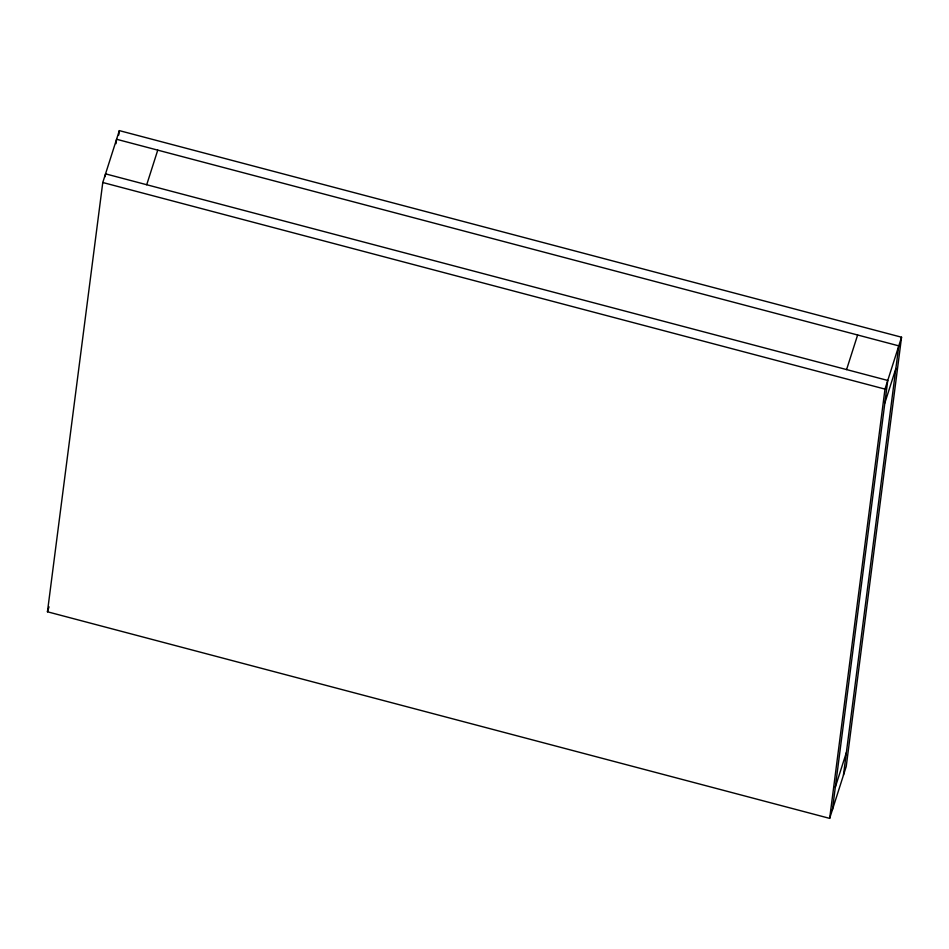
<?xml version="1.0" encoding="UTF-8"?>
<svg xmlns="http://www.w3.org/2000/svg" width="949" height="949" viewBox="0 0 949 949"><rect width="100%" height="100%" fill="white"/><g stroke="black" fill="none" stroke-linecap="round" stroke-linejoin="round"><path stroke-width="1.42" d="M47.45 611.785L102.777 182.505L119.337 130.618L901.55 337.215L846.223 766.495L829.663 818.382L47.45 611.785L49.028 606.838M105.173 176.68L105.541 173.857L887.754 380.454L832.415 809.734M116.015 143.679L116.585 139.266L898.786 345.863L843.459 775.143M118.767 135.031L119.337 130.618M829.663 818.382L884.99 389.102L901.55 337.215M146.715 184.735L157.748 150.144M846.579 369.588L857.623 334.997M884.836 403.052L895.88 368.461M835.334 787.136L846.366 752.545M102.777 182.505L884.99 389.102"/></g></svg>
